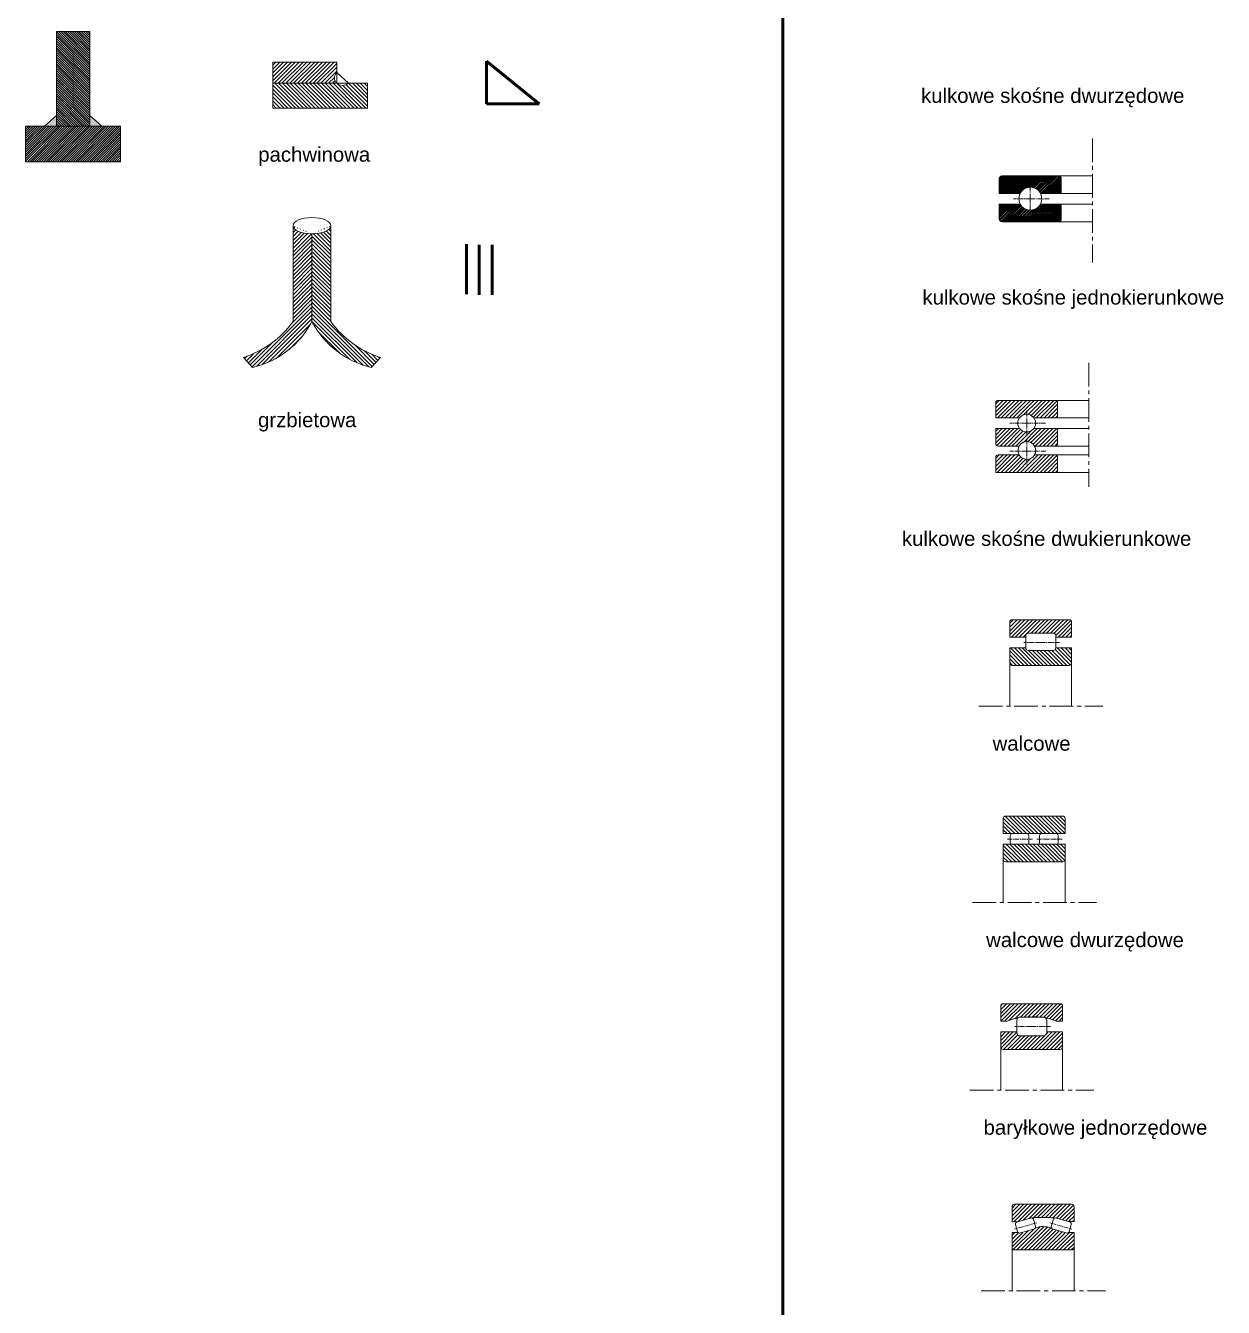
# Model space of a CAD drawing. Header units: millimetres. Extents: x 271 to 5931, y -2947 to 693.
# Drawn here: x 846 to 1814, y -1188 to -152 of the extents above; entities that cross this region are included whole.
import ezdxf

# ---------------------------------------------------------------- set-up
doc = ezdxf.new("R2010")
doc.units = ezdxf.units.MM
doc.linetypes.add('ACAD_ISO10W100', pattern=[18, 12, -3, 0, -3])
doc.linetypes.add('CENTER2', pattern=[28.575000000000003, 19.05, -3.175, 3.175, -3.175])
doc.layers.get('0').update_dxf_attribs({"lineweight": 18})
for name, color, linetype, lineweight in [('0.1', 1, 'Continuous', 30), ('cienka ciagla', 7, 'Continuous', 18), ('cienka punktowa', 7, 'ACAD_ISO10W100', 18), ('pomocnicza', 5, 'Continuous', 30)]:
    doc.layers.add(name, color=color, linetype=linetype, lineweight=lineweight)
doc.styles.get("Standard").update_dxf_attribs({"font": 'arial.ttf'})
pattern_1 = [(45, (0, 0), (-1.571544821187102, 1.571544821187102), [])]
pattern_2 = [(135, (0, 0), (-1.571544821187102, -1.571544821187102), [])]

msp = doc.modelspace()

# ---------------------------------------------------------------- hatches: boundary and pattern name
at = {"lineweight": 18}
h = msp.add_hatch(dxfattribs=at)
h.set_pattern_fill('ANSI31', scale=0.4107037877589252, angle=90, style=0)
h.set_pattern_definition([(135, (731.470463965929, -368.0012162059134), (-0.9220563009920936, -0.9220563009920933), [])])
h.paths.add_polyline_path([(870.443797515573, -232.9437445320706), (884.0126711897625, -232.9437445320706), (897.5815448639521, -232.9437445320706), (897.5815448639521, -156.4416819503527), (884.0126711897625, -156.4416819503527), (870.443797515573, -156.4416819503527)])
h = msp.add_hatch(dxfattribs=at)
h.set_pattern_fill('ANSI31', scale=0.4107037877589252, style=0)
h.set_pattern_definition([(44.99999999999999, (731.470463965929, -368.0012162059134), (-0.9220563009920936, 0.9220563009920933), [])])
h.paths.add_polyline_path([(845.6168508879091, -232.9437445320706), (845.6168508879091, -261.6329192236517), (922.4084914916159, -261.6329192236517), (922.4084914916159, -232.9437445320706)])
at = {"layer": '0.1', "lineweight": 18}
h = msp.add_hatch(color=256, dxfattribs=at)
h.set_gradient(color1=(0, 255, 0), color2=(255, 255, 0), name='HEMISPHERICAL')
h.paths.add_polyline_path([(860.9318209390945, -232.9437445320706), (870.443797515573, -232.9437445320706), (870.443797515573, -224.3077979221314)])
h.paths.add_polyline_path([(897.5815448639521, -232.9437445320706), (907.0935214404305, -232.9437445320706), (897.5815448639521, -224.3077979221314)])
at = {"layer": 'cienka ciagla', "lineweight": 18}
h = msp.add_hatch(dxfattribs=at)
h.set_pattern_fill('ANSI31', scale=0.7)
h.set_pattern_definition(pattern_1)
h.paths.add_polyline_path([(1097.045403322673, -181.1647534155712), (1096.930035614381, -181.1647534155712), (1045.306772009599, -181.1647534155712), (1045.306772009599, -198.2433535257605), (1083.476529648484, -198.2433535257605), (1097.045403322673, -198.2433535257605, -0.4450442228904851), (1097.045403322673, -189.6074069158215)])
h = msp.add_hatch(dxfattribs=at)
h.set_pattern_fill('ANSI31', scale=0.7, angle=90)
h.set_pattern_definition(pattern_2)
h.paths.add_polyline_path([(1121.872349950337, -198.7061939419881), (1121.871573160255, -198.2433535257612), (1106.557379899151, -198.2433535257612, -0.368272265544196), (1097.045403322673, -198.2433535257605), (1083.476529648484, -198.2433535257605), (1045.306772009599, -198.2433535257605), (1045.306772009599, -218.4138899947778), (1121.872349950337, -218.4138899947778)])
h = msp.add_hatch(dxfattribs=at)
h.set_pattern_fill('ANSI31', scale=0.7)
h.set_pattern_definition([(45, (35.45485693066439, 0), (-1.571544821187102, 1.571544821187102), [])])
edge = h.paths.add_edge_path()
edge.add_ellipse((1076.981792736296, -313.3641970088138), major_axis=(-15.27597361648441, 0), ratio=0.4286666123803237, start_angle=0, end_angle=90, ccw=False)
edge.add_line((1061.705819119812, -314.0527685044182), (1061.705819119812, -390.9046826779541))
edge.add_arc((996.8404992866356, -343.5472006972217), 80.3133912658137, 287.95573824165854, 323.86721472497567, ccw=False)
edge.add_line((1021.599688100829, -419.9489244073502), (1029.005935434092, -427.9659838383432))
edge.add_arc((1011.931463659867, -356.2800526389937), 73.69131779447751, 283.3973331462059, 331.9747665966169)
edge.add_line((1076.981792736296, -390.9046826779542), (1076.981792736296, -319.9124968698034))
h = msp.add_hatch(dxfattribs=at)
h.set_pattern_fill('ANSI31', scale=0.7, angle=90)
h.set_pattern_definition([(135, (35.45485693066439, 0), (-1.571544821187102, -1.571544821187102), [])])
edge = h.paths.add_edge_path()
edge.add_arc((1142.032121812726, -356.2800526389934), 73.69131779447777, 208.0252334033835, 256.6026668537941)
edge.add_line((1124.957650038501, -427.9659838383432), (1132.363897371764, -419.9489244073502))
edge.add_arc((1157.123086185957, -343.5472006972219), 80.31339126581344, 216.1327852750241, 252.0442617583414, ccw=False)
edge.add_line((1092.257766352781, -390.904682677954), (1092.257766352781, -314.0527685044182))
edge.add_ellipse((1076.981792736296, -313.3641970088138), major_axis=(-15.27597361648441, 0), ratio=0.4286666123803237, start_angle=90, end_angle=180, ccw=False)
edge.add_line((1076.981792736296, -319.9124968698034), (1076.981792736296, -390.9046826779543))
h = msp.add_hatch(dxfattribs=at)
h.set_pattern_fill('ANSI31', scale=0.7)
h.set_pattern_definition(pattern_1)
h.paths.add_polyline_path([(1679.584589809157, -456.5421397653536, 0.4142135623730951), (1677.584589809157, -454.5421397653536), (1631.564120500567, -454.5421397653536, 0.4142135623730951), (1629.564120500567, -456.5421397653536), (1629.564120500567, -468.6887895071341), (1646.308219156378, -468.6887895071341), (1648.784891681387, -468.6887895071341, -0.5088014370365745), (1660.363818628337, -468.6887895071341), (1662.840491153347, -468.6887895071341), (1679.584589809157, -468.6887895071341)])
h.paths.add_polyline_path([(1648.945577228994, -477.3339604110497), (1646.419954013547, -477.3339604110497), (1629.564120500567, -477.3339604110497), (1629.564120500567, -489.4806101528302, 0.4142135623730951), (1631.564120500567, -491.4806101528302), (1648.573217919397, -491.4806101528302, -0.5772150122289473), (1660.976987488076, -491.4806101528302), (1677.584589809157, -491.4806101528302, 0.4142135623730951), (1679.584589809157, -489.4806101528302), (1679.584589809157, -477.3339604110497), (1662.728756296177, -477.3339604110497), (1660.20313308073, -477.3339604110497, -0.4856221868870823)])
h.paths.add_polyline_path([(1648.549124999596, -498.6032475445936), (1631.552603122349, -498.6032475445936, 0.4142135623730951), (1629.552603122349, -500.6032475445936), (1629.552603122349, -512.7498972863741), (1646.29670177816, -512.7498972863741), (1662.828973775129, -512.7498972863741), (1679.57307243094, -512.7498972863741), (1679.57307243094, -500.6032475445936, 0.4142135623730951), (1677.57307243094, -498.6032475445936), (1661.001080407877, -498.6032475445936, -0.5817334181818511)])
h = msp.add_hatch(dxfattribs=at)
h.set_pattern_fill('ANSI31', scale=0.7)
h.set_pattern_definition(pattern_1)
h.paths.add_polyline_path([(1690.899067911861, -633.8337803737886, 0.4142135623730951), (1688.899067911861, -631.8337803737886), (1642.878598603271, -631.8337803737886, 0.4142135623730951), (1640.878598603271, -633.8337803737886), (1640.878598603271, -645.9804301155691), (1653.846636029673, -645.9804301155691), (1653.846636029673, -644.5974751058839, -0.4142135623730951), (1655.846636029673, -642.5974751058839), (1676.099669072511, -642.5974751058839, -0.4142135623730951), (1678.099669072511, -644.5974751058839), (1678.099669072511, -645.9804301155691), (1690.899067911861, -645.9804301155691)])
h = msp.add_hatch(dxfattribs=at)
h.set_pattern_fill('ANSI31', scale=0.7, angle=90)
h.set_pattern_definition(pattern_2)
h.paths.add_polyline_path([(1690.899067911861, -654.6256010194847), (1678.099669072511, -654.6256010194847), (1678.099669072511, -654.6721507557887, -0.4142135623730727), (1676.099669072511, -656.6721507557886), (1655.846636029673, -656.6721507557886, -0.4142135623730951), (1653.846636029673, -654.6721507557886), (1653.846636029673, -654.6256010194847), (1640.878598603271, -654.6256010194847), (1640.878598603271, -666.7722507612652, 0.4142135623730951), (1642.878598603271, -668.7722507612652), (1688.899067911861, -668.7722507612652, 0.4142135623730951), (1690.899067911861, -666.7722507612652)])
h = msp.add_hatch(dxfattribs=at)
h.set_pattern_fill('ANSI31', scale=0.7, angle=90)
h.set_pattern_definition([(135, (0, 41.93132616934065), (-1.571544821187102, -1.571544821187102), [])])
h.paths.add_polyline_path([(1685.662700093173, -813.3909615877691), (1684.236514465043, -813.3909615877691), (1679.192095086713, -813.3909615877691, -0.1238623797527537), (1678.708143086147, -813.3909615877691), (1666.265915077998, -813.3909615877691, -0.1238623797527115), (1665.781963077432, -813.3909615877691), (1655.522967800323, -813.3909615877691, -0.1238623797527113), (1655.039015799757, -813.3909615877691), (1642.596787791608, -813.3909615877691, -0.1238623797527537), (1642.112835791042, -813.3909615877691), (1636.116362426739, -813.3909615877691), (1635.642230784582, -813.3909615877691), (1635.642230784582, -825.5376113295496, 0.4142135623730949), (1637.642230784582, -827.5376113295496), (1683.662700093173, -827.5376113295496, 0.4142135623730951), (1685.662700093173, -825.5376113295496)])
h.paths.add_polyline_path([(1685.662700093173, -792.599140942073, 0.4142135623730951), (1683.662700093173, -790.599140942073), (1637.642230784582, -790.599140942073, 0.4142135623730951), (1635.642230784582, -792.599140942073), (1635.642230784582, -804.7457906838534), (1636.116362426739, -804.7457906838534), (1685.662700093173, -804.7457906838534)])
h = msp.add_hatch(dxfattribs=at)
h.set_pattern_fill('ANSI31', scale=0.7)
h.set_pattern_definition(pattern_1)
h.paths.add_polyline_path([(1683.611979046123, -944.2386807081402, 0.4142135623730951), (1681.611979046123, -942.2386807081402), (1635.591509737533, -942.2386807081402, 0.4142135623730951), (1633.591509737533, -944.2386807081402), (1633.591509737533, -956.3853304499207), (1634.512744910386, -956.3853304499207), (1638.880163438012, -956.2564763448985, -0.04463320876924366), (1647.37270515663, -953.8369715522507, -0.1112967051075399), (1648.559547163935, -953.0023754402355), (1654.617121336227, -953.0023754402355, -0.02053404035362332), (1658.686063685354, -953.0023754402355, -0.02044653041293076), (1662.744620453723, -953.0023754402355), (1668.812580206773, -953.0023754402355, -0.1112650373697016), (1669.99914497314, -953.8366656588917, -0.04455313573021193), (1678.491963932689, -956.2527150282682), (1683.611979046123, -956.2527150282682)])
h.paths.add_polyline_path([(1683.611979046123, -965.0305013538364), (1678.49196393269, -965.0305013538364), (1670.81258020677, -965.0305013538364), (1670.81258020677, -965.6061593506223, -0.2459791231723008), (1668.812580206773, -968.2012284744087), (1662.515257065738, -968.2012284744087, -0.01858749109538585), (1658.686063685354, -968.2012284744087, -0.02053404035362489), (1654.617121336227, -968.2012284744087), (1648.559547163935, -968.2012284744087, -0.2459791231735649), (1646.559547163931, -965.6061593506223), (1646.559547163931, -965.0305013538364), (1639.098748562294, -965.0305013538364), (1634.512744910386, -965.0305013538364), (1633.591509737533, -965.0305013538364), (1633.591509737533, -977.1771510956169, 0.4142135623730951), (1635.591509737533, -979.1771510956169), (1681.611979046123, -979.1771510956169, 0.4142135623730951), (1683.611979046123, -977.1771510956169)])
h = msp.add_hatch(dxfattribs=at)
h.set_pattern_fill('ANSI31', scale=0.7)
h.set_pattern_definition(pattern_1)
h.paths.add_polyline_path([(1692.837453582742, -1106.339968067947, 0.4142135623730958), (1690.837453582742, -1104.339968067947), (1644.816984274152, -1104.339968067947, 0.4142135623730951), (1642.816984274152, -1106.339968067947), (1642.816984274152, -1118.486617809727), (1643.738219447005, -1118.486617809727), (1647.443258515535, -1118.377306212905), (1651.651346714999, -1117.147452025835, -0.003398023517435868), (1652.297913702679, -1116.958486614626), (1658.35453481302, -1115.18838093267, -0.09875413610882769), (1659.122014328689, -1115.428925150224, -0.04224263213015871), (1663.842595872844, -1115.103662800042, -0.02053404035363114), (1667.911538221972, -1115.103662800042, -0.02044653041297146), (1671.970094990349, -1115.103662800042, -0.04446350582513412), (1676.938154781642, -1115.466600263419, -0.1080885633376912), (1677.771578187164, -1115.18838093267), (1688.603117755449, -1118.354002388075), (1692.837453582742, -1118.354002388075)])
h.paths.add_polyline_path([(1692.837453582742, -1127.131788713643), (1688.524539267908, -1127.131788713643, -0.171616079358137), (1687.228075014893, -1127.818953621241), (1675.114832794203, -1124.278742257327, -0.1211834084064723), (1674.509656583799, -1123.41922291373, 0.05099629449272151), (1667.911538221973, -1122.310884834195, 0.06113055569067731), (1661.616456416385, -1123.41922291373, -0.1211834084064654), (1661.011280205981, -1124.278742257327), (1648.898037985291, -1127.818953621241, -0.1716160793581372), (1647.601573732276, -1127.131788713643), (1643.738219447005, -1127.131788713643), (1642.816984274152, -1127.131788713643), (1642.816984274152, -1139.278438455423, 0.4142135623730951), (1644.816984274152, -1141.278438455423), (1690.837453582742, -1141.278438455423, 0.4142135623730951), (1692.837453582742, -1139.278438455423)])
at = {"layer": 'pomocnicza', "lineweight": 18}
h = msp.add_hatch(dxfattribs=at)
h.set_pattern_fill('ANSI31', scale=0.3)
h.set_pattern_definition([(45, (1482.541210840885, -592.9459084988575), (-0.6735192090801865, 0.6735192090801865), [])])
h.paths.add_polyline_path([(1649.224290564857, -287.3360063650762, -0.61249276997749), (1665.756562561826, -287.3360063650762), (1682.500661217637, -287.3360063650762), (1682.500661217637, -275.1893566232957, 0.4142135623730951), (1680.500661217637, -273.1893566232957), (1634.480191909046, -273.1893566232957, 0.4142135623730951), (1632.480191909046, -275.1893566232957), (1632.480191909046, -287.3360063650762)])
h.paths.add_polyline_path([(1632.480191909046, -295.9811772689918), (1632.480191909046, -308.1278270107723, 0.4142135623730951), (1634.480191909046, -310.1278270107723), (1680.500661217637, -310.1278270107723, 0.4142135623730951), (1682.500661217637, -308.1278270107723), (1682.500661217637, -295.9811772689918), (1665.644827704657, -295.9811772689918, -0.5948592130245793), (1649.336025422026, -295.9811772689918)])

# ---------------------------------------------------------------- linework, layer by layer
at = {"layer": '0.1', "lineweight": 18}
for p, q in [((1097.024047863475, -189.5880182426064), (1106.557379899152, -198.2433535257605)), ((870.4651529747715, -224.2884092489165), (860.9318209390945, -232.9437445320706)), ((897.5601894047536, -224.2884092489165), (907.0935214404305, -232.9437445320706))]:
    msp.add_line(p, q, dxfattribs=at)
for points in [[(884.0126711897625, -156.4416819503527), (870.443797515573, -156.4416819503527), (870.443797515573, -232.9437445320706), (884.0126711897625, -232.9437445320706)], [(884.0126711897625, -156.4416819503527), (897.5815448639521, -156.4416819503527), (897.5815448639521, -232.9437445320706), (884.0126711897625, -232.9437445320706)], [(1097.045403322673, -189.6074069158213), (1097.045403322673, -198.2433535257605), (1083.476529648484, -198.2433535257605)]]:
    msp.add_lwpolyline(points, dxfattribs=at)
msp.add_lwpolyline([(845.6168508879091, -261.6329192236517), (922.4084914916159, -261.6329192236517), (922.4084914916159, -232.9437445320706), (845.6168508879091, -232.9437445320706)], close=True, dxfattribs=at)
for points in [[(1649.224290564857, -287.3360063650762), (1632.480191909046, -287.3360063650762), (1632.480191909046, -275.1893566232957, -0.414213562373095), (1634.480191909046, -273.1893566232957), (1680.500661217637, -273.1893566232957, -0.414213562373095), (1682.500661217637, -275.1893566232957), (1682.500661217637, -287.3360063650762), (1665.756562561826, -287.3360063650762)], [(1665.644827704657, -295.9811772689918), (1682.500661217637, -295.9811772689918), (1682.500661217637, -308.1278270107723, -0.414213562373095), (1680.500661217637, -310.1278270107723), (1634.480191909046, -310.1278270107723, -0.414213562373095), (1632.480191909046, -308.1278270107723), (1632.480191909046, -295.9811772689918), (1649.336025422026, -295.9811772689918)], [(1646.308219156378, -468.6887895071341), (1629.564120500567, -468.6887895071341), (1629.564120500567, -456.5421397653536, -0.414213562373095), (1631.564120500567, -454.5421397653536), (1677.584589809157, -454.5421397653536, -0.414213562373095), (1679.584589809157, -456.5421397653536), (1679.584589809157, -468.6887895071341), (1662.840491153347, -468.6887895071341)], [(1648.573217919397, -491.4806101528302), (1631.564120500567, -491.4806101528302, -0.414213562373095), (1629.564120500567, -489.4806101528302), (1629.564120500567, -477.3339604110497), (1646.419954013547, -477.3339604110497)], [(1662.728756296177, -477.3339604110497), (1679.584589809157, -477.3339604110497), (1679.584589809157, -489.4806101528302, -0.414213562373095), (1677.584589809157, -491.4806101528302), (1660.976987488076, -491.4806101528302)], [(1646.29670177816, -512.7498972863741), (1629.552603122349, -512.7498972863741), (1629.552603122349, -500.6032475445936, -0.414213562373095), (1631.552603122349, -498.6032475445936), (1648.549124999596, -498.6032475445936)], [(1661.001080407877, -498.6032475445936), (1677.57307243094, -498.6032475445936, -0.414213562373095), (1679.57307243094, -500.6032475445936), (1679.57307243094, -512.7498972863741), (1662.828973775129, -512.7498972863741)], [(1653.846636029673, -645.9804301155691), (1640.878598603271, -645.9804301155691), (1640.878598603271, -633.8337803737886, -0.414213562373095), (1642.878598603271, -631.8337803737886), (1688.899067911861, -631.8337803737886, -0.414213562373095), (1690.899067911861, -633.8337803737886), (1690.899067911861, -645.9804301155691), (1678.099669072511, -645.9804301155691)], [(1678.099669072511, -654.6256010194847), (1690.899067911861, -654.6256010194847), (1690.899067911861, -666.7722507612652, -0.414213562373095), (1688.899067911861, -668.7722507612652), (1642.878598603271, -668.7722507612652, -0.414213562373095), (1640.878598603271, -666.7722507612652), (1640.878598603271, -654.6256010194847), (1653.846636029673, -654.6256010194847)], [(1636.116362426739, -804.7457906838534), (1635.642230784582, -804.7457906838534), (1635.642230784582, -792.599140942073, -0.414213562373095), (1637.642230784582, -790.599140942073), (1683.662700093173, -790.599140942073, -0.414213562373095), (1685.662700093173, -792.599140942073), (1685.662700093173, -804.7457906838534), (1684.236514465043, -804.7457906838534)], [(1684.236514465043, -813.3909615877691), (1685.662700093173, -813.3909615877691), (1685.662700093173, -825.5376113295496, -0.414213562373095), (1683.662700093173, -827.5376113295496), (1637.642230784582, -827.5376113295496, -0.414213562373095), (1635.642230784582, -825.5376113295496), (1635.642230784582, -813.3909615877691), (1636.116362426739, -813.3909615877691)], [(1634.512744910386, -956.3853304499207), (1633.591509737533, -956.3853304499207), (1633.591509737533, -944.2386807081402, -0.414213562373095), (1635.591509737533, -942.2386807081402), (1681.611979046123, -942.2386807081402, -0.414213562373095), (1683.611979046123, -944.2386807081402), (1683.611979046123, -956.3853304499207)], [(1678.49196393269, -965.0305013538364), (1683.611979046123, -965.0305013538364), (1683.611979046123, -977.1771510956169, -0.414213562373095), (1681.611979046123, -979.1771510956169), (1635.591509737533, -979.1771510956169, -0.414213562373095), (1633.591509737533, -977.1771510956169), (1633.591509737533, -965.0305013538364), (1634.512744910386, -965.0305013538364)], [(1643.738219447005, -1118.486617809727), (1642.816984274152, -1118.486617809727), (1642.816984274152, -1106.339968067947, -0.414213562373095), (1644.816984274152, -1104.339968067947), (1690.837453582742, -1104.339968067947, -0.414213562373095), (1692.837453582742, -1106.339968067947), (1692.837453582742, -1118.486617809727)], [(1688.524539267907, -1127.131788713643), (1692.837453582742, -1127.131788713643), (1692.837453582742, -1139.278438455423, -0.414213562373095), (1690.837453582742, -1141.278438455423), (1644.816984274152, -1141.278438455423, -0.414213562373095), (1642.816984274152, -1139.278438455423), (1642.816984274152, -1127.131788713643), (1643.738219447005, -1127.131788713643)]]:
    msp.add_lwpolyline(points, format="xyb", dxfattribs=at)
for centre, radius in [((1657.490426563341, -291.5524778724775), 9.279420042123737), ((1654.574355154862, -472.9052610145354), 7.162158842376071), ((1654.775102703737, -495.0629479935713), 7.162158842376071)]:
    msp.add_circle(centre, radius, dxfattribs=at)
at = {"layer": 'cienka ciagla', "lineweight": 50}
for p, q in [((1457.489086048918, 552.5051102076741), (1457.489086048917, -2286.243018502333)), ((1218.048851820789, -180.2921337176303), (1218.048851820789, -214.8996473405314)), ((1260.575297099651, -214.8996473405314), (1218.048851820789, -180.2921337176303)), ((1218.048851820789, -214.8996473405314), (1260.575297099651, -214.8996473405314)), ((1201.778535454112, -328.3229765644282), (1201.778535454112, -368.7400923949972)), ((1211.992102789238, -328.8332562680116), (1211.992102789238, -369.2503720985806)), ((1222.716364866545, -328.8332562680116), (1222.716364866545, -369.2503720985806))]:
    msp.add_line(p, q, dxfattribs=at)
at = {"layer": 'cienka ciagla', "color": 1, "lineweight": 18}
for p, q in [((1096.931154601362, -181.1647534155712), (1045.306772009599, -181.1647534155712)), ((1045.306772009599, -181.1647534155712), (1045.306772009599, -198.2433535257605)), ((1096.930035614381, -181.1647534155712), (1097.045403322673, -181.1647534155712)), ((1097.045403322673, -181.1647534155712), (1097.045403322673, -181.1731610384126)), ((1097.045403322673, -189.6074069158215), (1097.045403322673, -181.1695655304542)), ((1045.306772009599, -198.2433535257605), (1045.306772009599, -218.4138899947778)), ((1083.476529648484, -198.2433535257605), (1045.306772009599, -198.2433535257605)), ((1097.045403322674, -198.2433535257612), (1121.871573160255, -198.2433535257612)), ((1121.871573160255, -198.2433535257612), (1121.872349950337, -198.7061939419858)), ((1121.872349950337, -218.4138899947778), (1121.872349950337, -198.7061939419858)), ((1045.306772009599, -218.4138899947778), (1121.872349950337, -218.4138899947778)), ((1021.599688100829, -419.9489244073502), (1029.005935434092, -427.9659838383432)), ((1132.363897371764, -419.9489244073502), (1124.957650038501, -427.9659838383432)), ((1677.584589809157, -454.5421397653536), (1704.908593343917, -454.5421397653536)), ((1646.308219156378, -468.6887895071341), (1648.784891681387, -468.6887895071341)), ((1662.840491153347, -468.6887895071341), (1660.363818628337, -468.6887895071341)), ((1679.584589809157, -468.6887895071341), (1704.908593343917, -468.6887895071341)), ((1646.419954013547, -477.3339604110497), (1648.945577228994, -477.3339604110497)), ((1662.728756296177, -477.3339604110497), (1660.20313308073, -477.3339604110497)), ((1679.584589809157, -477.3339604110497), (1704.908593343916, -477.3339604110497)), ((1677.584589809157, -491.4806101528302), (1704.908593343916, -491.4806101528302)), ((1677.57307243094, -498.6032475445937), (1704.897075965699, -498.6032475445937)), ((1646.29670177816, -512.7498972863741), (1662.828973775129, -512.7498972863741)), ((1679.57307243094, -512.7498972863741), (1704.897075965699, -512.7498972863741)), ((1640.878598603271, -666.7722507612651), (1640.878598603271, -701.7750273229485)), ((1690.899067911861, -666.7722507612652), (1690.899067911861, -701.7750273229485)), ((1636.116362426739, -804.7457906838534), (1685.662700093173, -804.7457906838534)), ((1636.116362426739, -813.3909615877691), (1684.236514465043, -813.3909615877691)), ((1635.642230784582, -825.5376113295495), (1635.642230784582, -860.5403878912329)), ((1685.662700093173, -825.5376113295496), (1685.662700093173, -860.5403878912329)), ((1634.512744910386, -956.3853304499207), (1638.880163438012, -956.2564763448985)), ((1678.491963932689, -956.2527150282682), (1683.611979046123, -956.2527150282682)), ((1634.512744910386, -965.0305013538364), (1639.098748562294, -965.0305013538364)), ((1639.098748562294, -965.0305013538364), (1646.559547163931, -965.0305013538364)), ((1678.49196393269, -965.0305013538364), (1670.81258020677, -965.0305013538364)), ((1633.591509737533, -977.1771510956168), (1633.591509737533, -1012.1799276573)), ((1683.611979046123, -977.1771510956169), (1683.611979046123, -1012.1799276573)), ((1643.738219447005, -1118.486617809727), (1647.443258515535, -1118.377306212905)), ((1688.603117755449, -1118.354002388075), (1692.837453582742, -1118.354002388075)), ((1643.738219447005, -1127.131788713643), (1647.601573732277, -1127.131788713643)), ((1642.816984274152, -1139.278438455423), (1642.816984274152, -1174.281215017107)), ((1692.837453582742, -1139.278438455423), (1692.837453582742, -1174.281215017107))]:
    msp.add_line(p, q, dxfattribs=at)
at = {"layer": 'cienka ciagla', "lineweight": 18}
for p, q in [((1680.500661217637, -273.1893566232957), (1707.824664752396, -273.1893566232957)), ((1682.500661217637, -287.3360063650762), (1707.824664752396, -287.3360063650762)), ((1682.500661217637, -295.9811772689918), (1707.824664752396, -295.9811772689918)), ((1680.500661217637, -310.1278270107723), (1707.824664752396, -310.1278270107723))]:
    msp.add_line(p, q, dxfattribs=at)
at = {"layer": 'cienka ciagla', "color": 1, "lineweight": 18}
for points in [[(1061.705819119812, -390.904682677954), (1061.705819119812, -313.3641970088138)], [(1076.981792736296, -390.904682677954), (1076.981792736296, -319.9124968698034)], [(1076.981792736296, -319.9124968698034), (1076.981792736296, -390.904682677954)], [(1092.257766352781, -313.3641970088138), (1092.257766352781, -390.904682677954)]]:
    msp.add_lwpolyline(points, dxfattribs=at)
for points in [[(1655.846636029673, -642.5974751058839), (1676.099669072511, -642.5974751058839, -0.414213562373095), (1678.099669072511, -644.5974751058839), (1678.099669072511, -654.6721507557886, -0.414213562373095), (1676.099669072511, -656.6721507557886), (1655.846636029673, -656.6721507557886, -0.414213562373095), (1653.846636029673, -654.6721507557886), (1653.846636029673, -644.5974751058839, -0.414213562373095)], [(1642.596787791608, -804.7457906838534), (1655.039015799757, -804.7457906838534, -0.3283332985627948), (1656.267693793994, -806.1396578092042), (1656.267693793994, -812.3289239442626, -0.5201340077409754), (1655.039015799757, -813.3909615877691), (1642.596787791608, -813.3909615877691, -0.5201340077410291), (1641.368109797371, -812.3289239442626), (1641.368109797371, -806.1396578092042, -0.3283332985628017)], [(1678.708143086147, -804.7457906838534), (1666.265915077998, -804.7457906838534, 0.3283332985627948), (1665.037237083761, -806.1396578092042), (1665.037237083761, -812.3289239442626, 0.5201340077409754), (1666.265915077998, -813.3909615877691), (1678.708143086147, -813.3909615877691, 0.5201340077410291), (1679.936821080384, -812.3289239442626), (1679.936821080384, -806.1396578092042, 0.3283332985628017)], [(1648.559547163935, -953.0023754402355), (1668.812580206773, -953.0023754402355, -0.2609421432532797), (1670.81258020677, -955.5314837007176), (1670.81258020677, -965.6061593506223, -0.2459791231723008), (1668.812580206773, -968.2012284744087), (1648.559547163935, -968.2012284744087, -0.245979123173565), (1646.559547163931, -965.6061593506223), (1646.559547163931, -955.5314837007176, -0.2609421432546064)], [(1646.24129259233, -1118.728592296584), (1658.35453481302, -1115.18838093267, -0.2609421432532797), (1659.992811024563, -1116.351430347734), (1661.753854970332, -1122.37704568071, -0.2459791231723008), (1661.011280205981, -1124.278742257327), (1648.898037985291, -1127.818953621241, -0.245979123173565), (1647.248231876106, -1126.616453329236), (1645.487187930337, -1120.59083799626, -0.2609421432546064)], [(1689.884820407854, -1118.728592296584), (1677.771578187164, -1115.18838093267, 0.2609421432532797), (1676.133301975621, -1116.351430347734), (1674.372258029852, -1122.37704568071, 0.2459791231723008), (1675.114832794203, -1124.278742257327), (1687.228075014893, -1127.818953621241, 0.245979123173565), (1688.877881124078, -1126.616453329236), (1690.638925069847, -1120.59083799626, 0.2609421432546064)]]:
    msp.add_lwpolyline(points, format="xyb", close=True, dxfattribs=at)
for centre, radius, start, end in [((1100.935732088112, -193.9253802207911), 5.812017839410895, 132.0176421136333, 227.9823578863634), ((1101.801391610913, -192.6619395529451), 7.3329125546272, 229.5652939541077, 310.4347060458925), ((996.8404992866356, -343.5472006972217), 80.31339126581364, 287.9557382416584, 323.8672147249757), ((1011.931463659867, -356.2800526389936), 73.69131779447763, 283.3973331462059, 331.9747665966168), ((1142.032121812726, -356.2800526389936), 73.69131779447763, 208.0252334033782, 256.6026668538008), ((1157.123086185957, -343.5472006972217), 80.31339126581364, 216.1327852750283, 252.0442617583357), ((1656.651592510791, -1002.520475903038), 49.55987637599942, 87.64730293467326, 92.35269706532699), ((1660.715342069538, -1002.605657314181), 49.64477357614361, 87.65732662673666, 92.34267337326749), ((1656.651592510791, -1002.520475903038), 49.55987637599942, 100.7909289606773, 111.013322427905), ((1660.715342069538, -1002.605657314181), 49.64477357614361, 69.01789185523299, 79.22197035395843), ((1656.651592510791, -918.6831280116061), 49.55987637599942, 267.647302934673, 272.3526970653265), ((1660.600660375546, -916.7167328767594), 51.52008314657957, 267.8702756639772, 272.129724336019), ((1665.87706704741, -1164.621763262845), 49.55987637599942, 105.9021256942792, 106.6808923218717), ((1663.403835097073, -1143.153748616043), 28.05351716458007, 89.10384977649325, 98.77939551531959), ((1665.87706704741, -1164.621763262845), 49.55987637599942, 87.64730293467106, 92.35269706532893), ((1669.940816606157, -1164.706944673987), 49.64477357614361, 87.65732662673244, 92.34267337326756), ((1672.417511217807, -1143.163263431298), 28.06316747742797, 80.72993837719851, 90.91351582719749), ((1669.279727091278, -1148.513264336246), 26.23807600323635, 92.98905366603981, 106.9817324066636), ((1665.791303108656, -1155.12700160554), 32.88453917704108, 74.6259086245183, 86.30328260398836)]:
    msp.add_arc(centre, radius, start, end, dxfattribs=at)
msp.add_ellipse((1076.981792736296, -313.3641970088138), major_axis=(-15.27597361648441, 0), ratio=0.4286666123803237, dxfattribs=at)
at = {"layer": 'cienka punktowa', "linetype": 'CENTER2', "lineweight": 18}
for p, q in [((1707.824664752396, -242.8821834401242), (1707.824664752396, -343.1306035724556)), ((1704.908593343917, -424.2349665821821), (1704.908593343916, -524.4833867145135)), ((1615.974651314289, -701.7750273229485), (1716.22307144662, -701.7750273229485)), ((1610.738283495601, -860.5403878912329), (1710.986703627932, -860.5403878912329)), ((1608.687562448551, -1012.1799276573), (1708.935982580882, -1012.1799276573)), ((1617.91303698517, -1174.281215017107), (1718.161457117501, -1174.281215017107))]:
    msp.add_line(p, q, dxfattribs=at)
at = {"layer": 'cienka punktowa', "linetype": 'CENTER2', "lineweight": 18, "ltscale": 0.2}
for p, q in [((1657.490426563341, -291.5524778724775), (1657.490426563341, -281.2809259248188)), ((1657.490426563341, -291.5524778724775), (1643.813601609952, -291.5524778724775)), ((1657.490426563341, -291.5524778724775), (1673.13641595481, -291.5524778724775)), ((1657.490426563341, -291.5524778724775), (1657.490426563341, -302.2531359255463)), ((1654.574355154862, -472.9052610145354), (1654.574355154862, -462.6337090668767)), ((1654.574355154862, -472.9052610145354), (1640.897530201473, -472.9052610145354)), ((1654.574355154862, -472.9052610145354), (1670.220344546331, -472.9052610145354)), ((1654.574355154862, -472.9052610145354), (1654.574355154862, -483.6059190676042)), ((1654.740556341138, -495.6056110179161), (1654.740556341138, -485.3340590702574)), ((1654.740556341138, -495.6056110179161), (1641.063731387749, -495.6056110179161)), ((1654.740556341138, -495.6056110179161), (1670.386545732606, -495.6056110179161)), ((1654.740556341138, -495.6056110179161), (1654.740556341138, -506.3062690709849)), ((1665.888833257566, -650.1969016229705), (1652.212008304177, -650.1969016229705)), ((1665.888833257566, -650.1969016229705), (1681.534822649035, -650.1969016229705)), ((1639.08117655232, -809.3010373424057), (1659.368812884951, -809.3010373424057)), ((1662.860042155204, -809.2342908767333), (1683.147678487834, -809.2342908767333)), ((1658.601744391828, -960.6018019573221), (1644.924919438439, -960.6018019573221)), ((1658.601744391828, -960.6018019573221), (1674.247733783297, -960.6018019573221)), ((1662.484331129179, -1119.254782844793), (1644.737838504924, -1124.425311340296)), ((1673.338745314768, -1119.254782844793), (1691.085237939023, -1124.425311340296))]:
    msp.add_line(p, q, dxfattribs=at)

# ---------------------------------------------------------------- texts
at = {"layer": 'cienka ciagla', "lineweight": 18, "char_height": 11.76526217366336, "attachment_point": 1}
for s, insert in [(' kulkowe skośne dwurzędowe', (1564.645544824256, -202.2960067632099)), ('pachwinowa', (1033.608301603537, -249.8644338859046)), (' kulkowe skośne jednokierunkowe', (1565.776431278766, -365.319594380802)), ('grzbietowa', (1033.419956989612, -464.4454269162632)), (' kulkowe skośne dwukierunkowe', (1549.20074063514, -560.3925228960103)), ('walcowe', (1627.025275497566, -725.9606185272513)), ('walcowe dwurzędowe', (1621.788907678878, -884.7259790955356)), ('baryłkowe jednorzędowe', (1619.738186631828, -1036.365518861603))]:
    msp.add_mtext(s, dxfattribs=dict(at, insert=insert))

doc.saveas('drawing.dxf')
